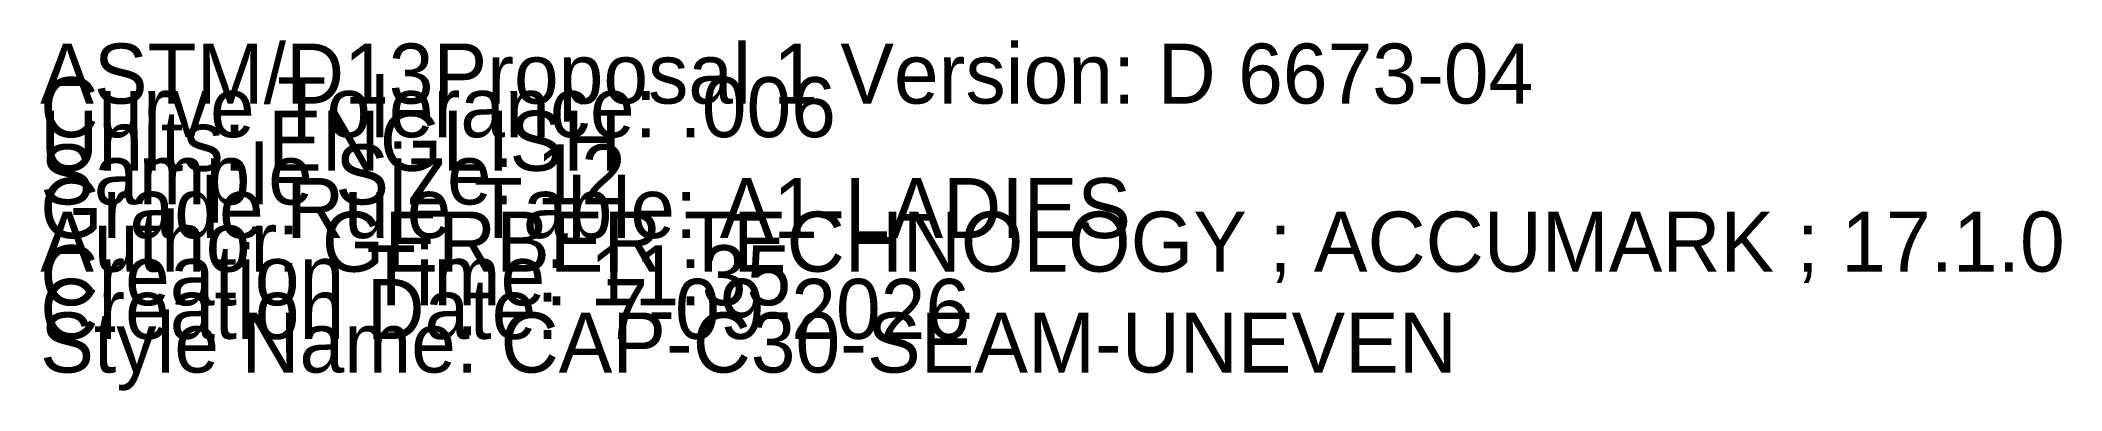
# Model space of a CAD drawing. Extents: x -61 to 8.4, y -0.1 to 38.6.
# Drawn here: x 0 to 8.4, y -0.08 to 1.38 of the extents above; entities outside this region: 1.
import ezdxf

# ---------------------------------------------------------------- set-up
doc = ezdxf.new("R2010")
doc.units = 0

# ---------------------------------------------------------------- blocks, each defined once
blk = doc.blocks.new('CAP-C30-SEAM-UNEVEN_12')
at = {"layer": '1'}
for points in [[(-60.9946, 38.3764), (-48.7998, 38.5798)], [(-48.7998, 38.5798), (-48.699, 30.5016)], [(-60.6013, 30.5016), (-60.9946, 38.3764)], [(-48.699, 30.5016), (-60.6013, 30.5016)]]:
    blk.add_lwpolyline(points, dxfattribs=at)
at = {"layer": '14'}
for points in [[(-60.6013, 30.5016), (-60.6013, 38.383)], [(-60.6013, 38.383), (-48.7974, 38.383)], [(-48.7974, 38.383), (-48.7974, 30.5016)]]:
    blk.add_lwpolyline(points, dxfattribs=at)
at = {"layer": '2'}
for p in [(-48.7998, 38.5798), (-48.7998, 38.5798), (-60.9946, 38.3764), (-60.9946, 38.3764), (-60.6013, 38.383), (-60.6013, 38.383), (-48.7974, 38.383), (-48.7974, 38.383), (-57.6503, 34.4423), (-51.7484, 34.4423), (-60.6013, 30.5016), (-60.6013, 30.5016), (-60.6013, 30.5016), (-48.7974, 30.5016), (-48.699, 30.5016), (-48.699, 30.5016)]:
    blk.add_point(p, dxfattribs=at)
at = {"layer": '5'}
blk.add_line((-57.6503, 34.4423), (-51.7484, 34.4423), dxfattribs=at)
at = {"layer": '7'}
blk.add_line((-57.6503, 34.4423), (-51.7484, 34.4423), dxfattribs=at)
at = {"layer": '84'}
for points in [[(-60.9946, 38.3764), (-48.7998, 38.5798)], [(-48.7998, 38.5798), (-48.699, 30.5016)], [(-60.6013, 30.5016), (-60.9946, 38.3764)], [(-48.699, 30.5016), (-60.6013, 30.5016)]]:
    blk.add_lwpolyline(points, dxfattribs=at)
at = {"layer": '87'}
for points in [[(-60.6013, 30.5016), (-60.6013, 38.383)], [(-60.6013, 38.383), (-48.7974, 38.383)], [(-48.7974, 38.383), (-48.7974, 30.5016)]]:
    blk.add_lwpolyline(points, dxfattribs=at)
at = {"layer": '1'}
for s, p in [('SIZE: 12', (-54.8468, 35.1007)), ('CATEGORY: TASK1-CUTQTY3', (-54.8468, 34.9607)), ('ANNOTATION: RECTANGLE', (-54.8468, 34.8207)), ('Quantity: 1,0', (-54.8468, 34.6807)), ('Piece Name: CAP-C30-SEAM-UNEVEN', (-54.8468, 34.5407))]:
    blk.add_text(s, height=0.25, dxfattribs=at).set_placement(p)

msp = doc.modelspace()

# ---------------------------------------------------------------- block references
at = {"layer": '1'}
msp.add_blockref('CAP-C30-SEAM-UNEVEN_12', (0, 0), dxfattribs=at)

# ---------------------------------------------------------------- texts
for s, p in [('ASTM/D13Proposal 1 Version: D 6673-04', (0, 1.12)), ('Curve Tolerance: .006', (0, 0.98)), ('Units: ENGLISH', (0, 0.84)), ('Sample Size: 12', (0, 0.7)), ('Grade Rule Table: A1-LADIES', (0, 0.56)), ('Author: GERBER TECHNOLOGY ; ACCUMARK ; 17.1.0', (0, 0.42)), ('Creation Time: 11:35', (0, 0.28)), ('Creation Date:  7-09-2026', (0, 0.14)), ('Style Name: CAP-C30-SEAM-UNEVEN', (0, 0))]:
    msp.add_text(s, height=0.25, dxfattribs=at).set_placement(p)

doc.saveas('drawing.dxf')
